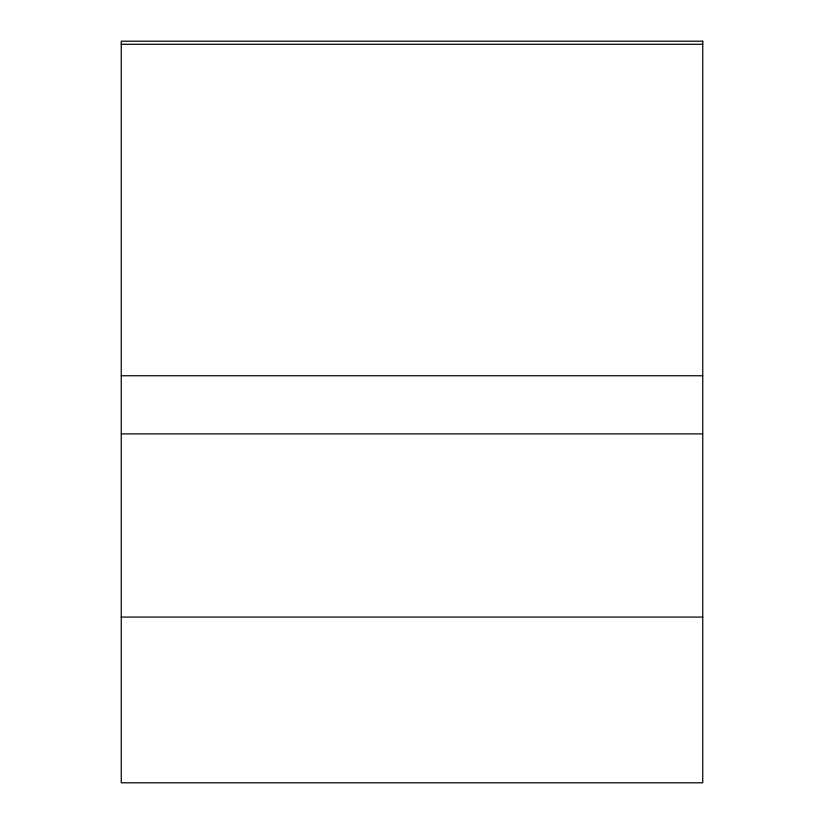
<?xml version="1.0" encoding="UTF-8"?>
<svg xmlns="http://www.w3.org/2000/svg" width="824" height="824" viewBox="0 0 824 824"><rect width="100%" height="100%" fill="white"/><g stroke="black" fill="none" stroke-linecap="round" stroke-linejoin="round"><path stroke-width="1.24" d="M121.252 44.29L702.748 44.29M121.252 375.744L702.748 375.744M121.252 433.898L702.748 433.898M121.252 617.073L702.748 617.073M702.748 41.2L121.252 41.2L121.252 782.8L702.748 782.8L702.748 41.2"/></g></svg>
